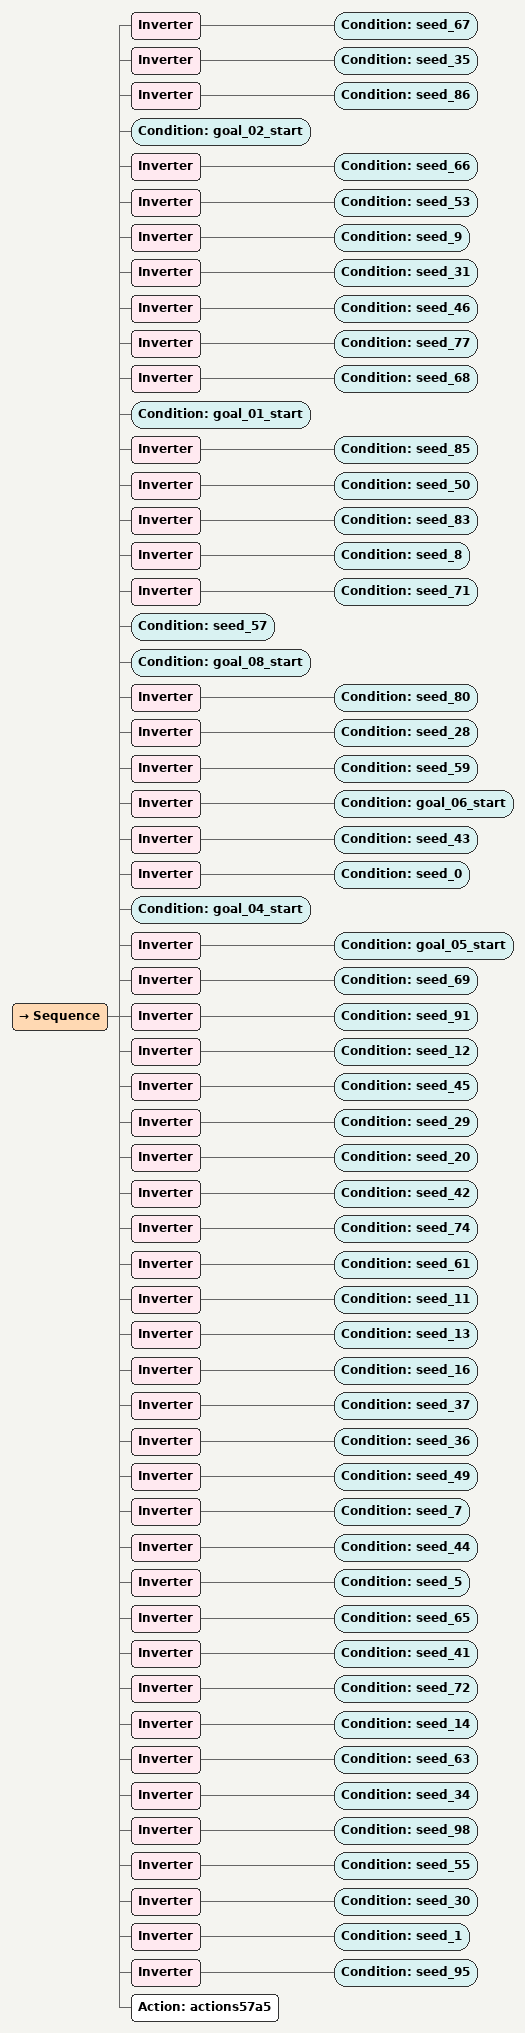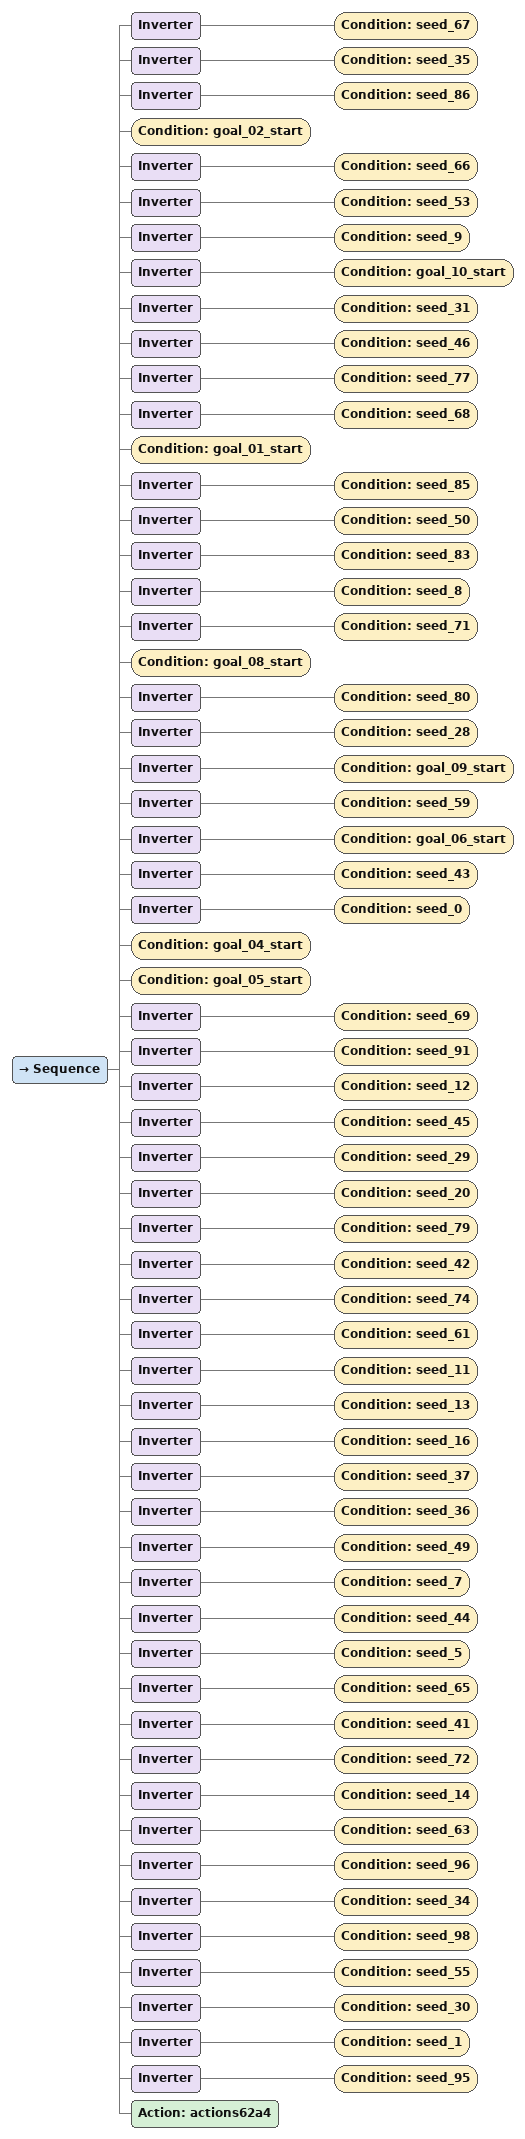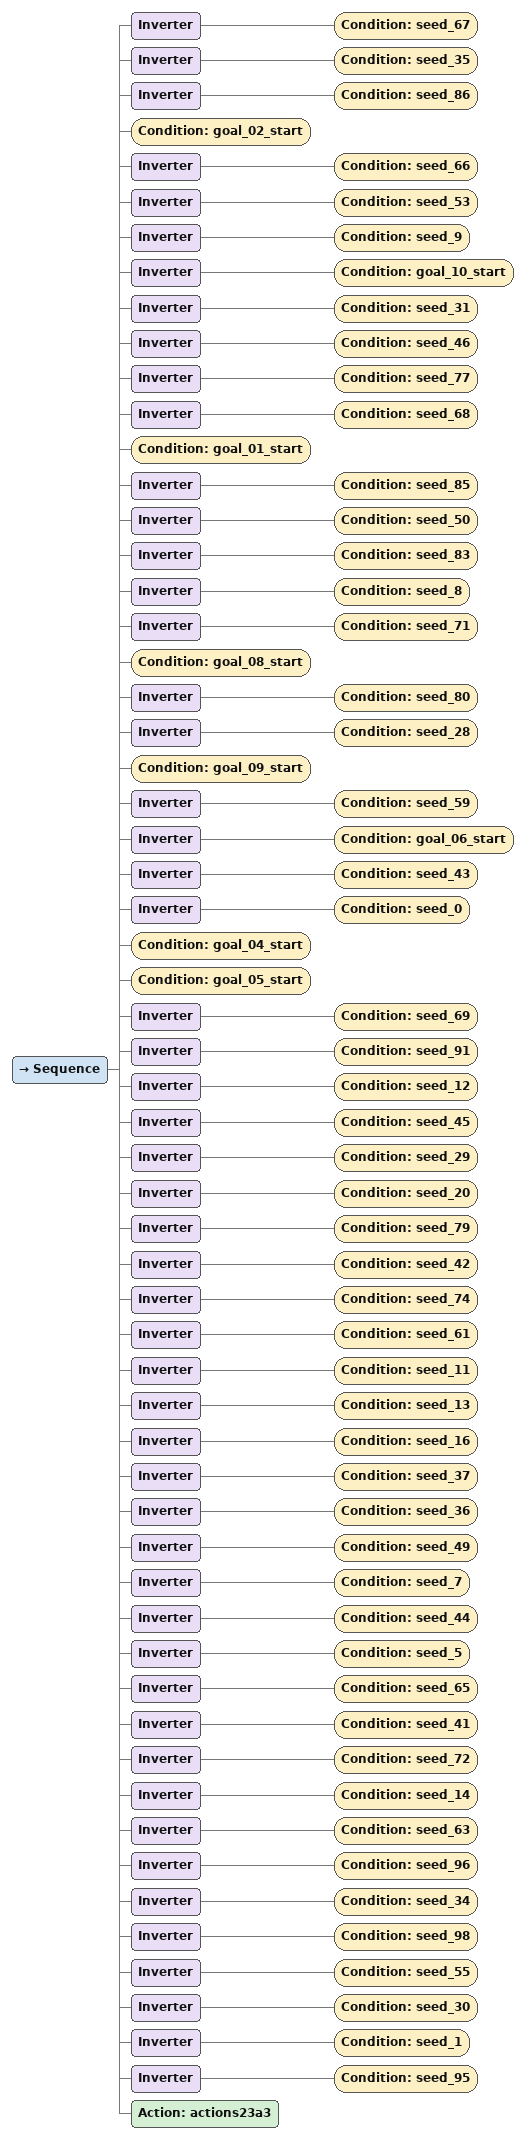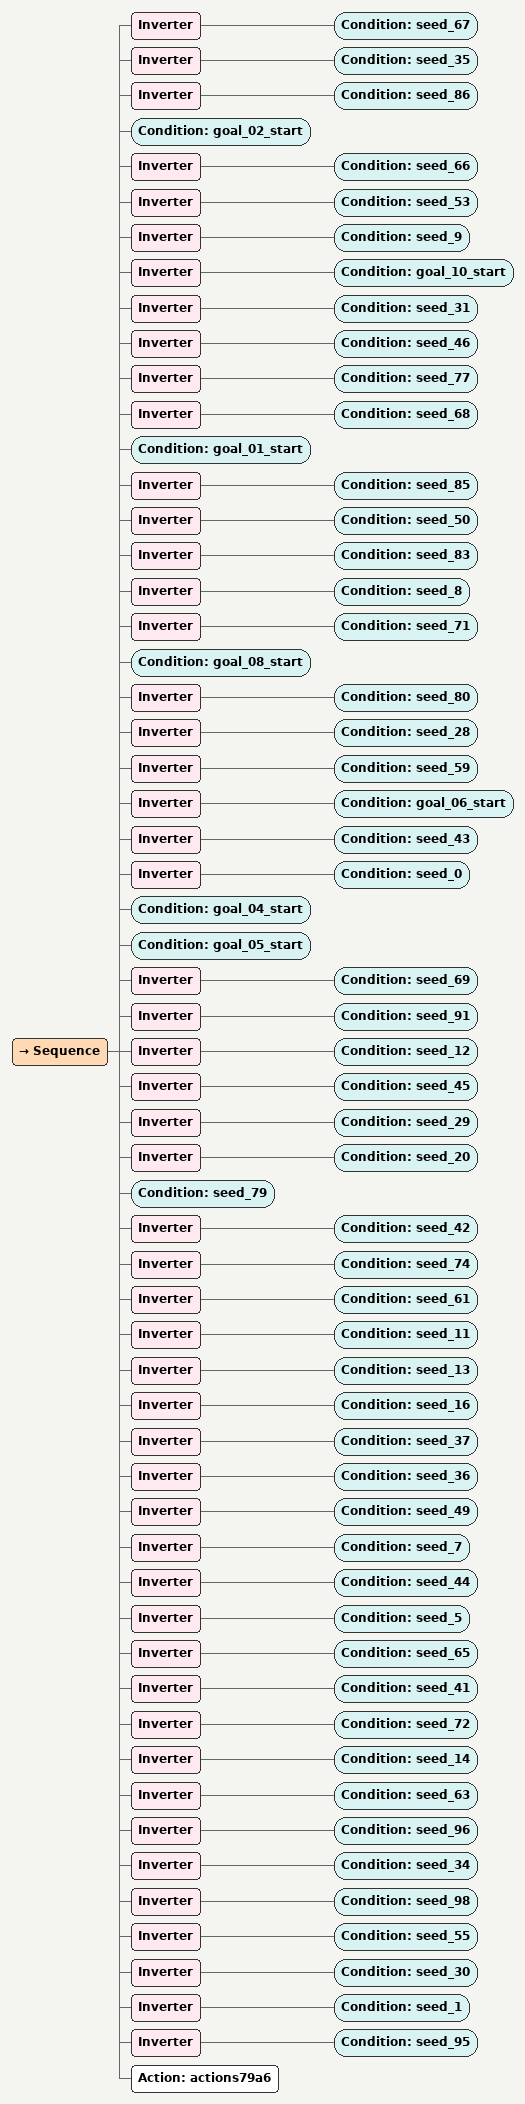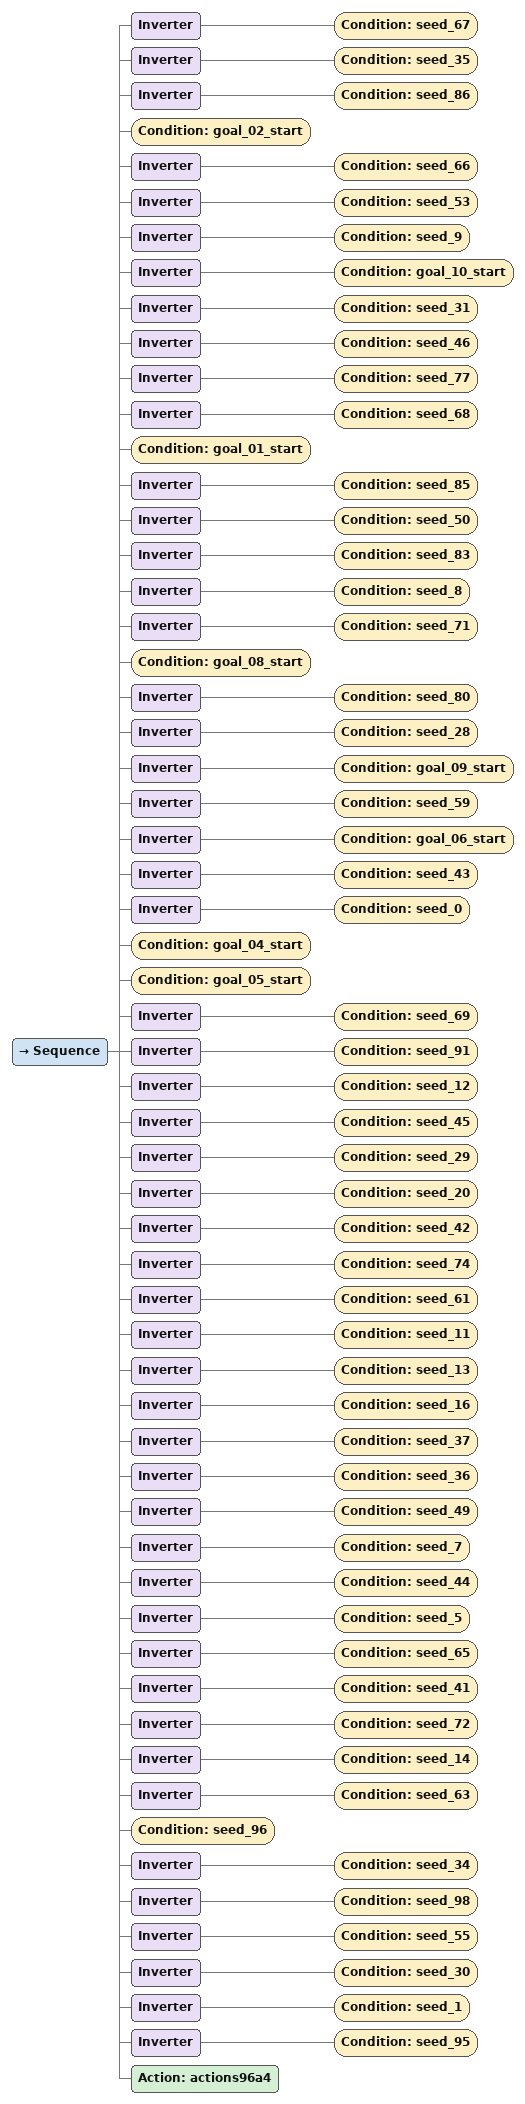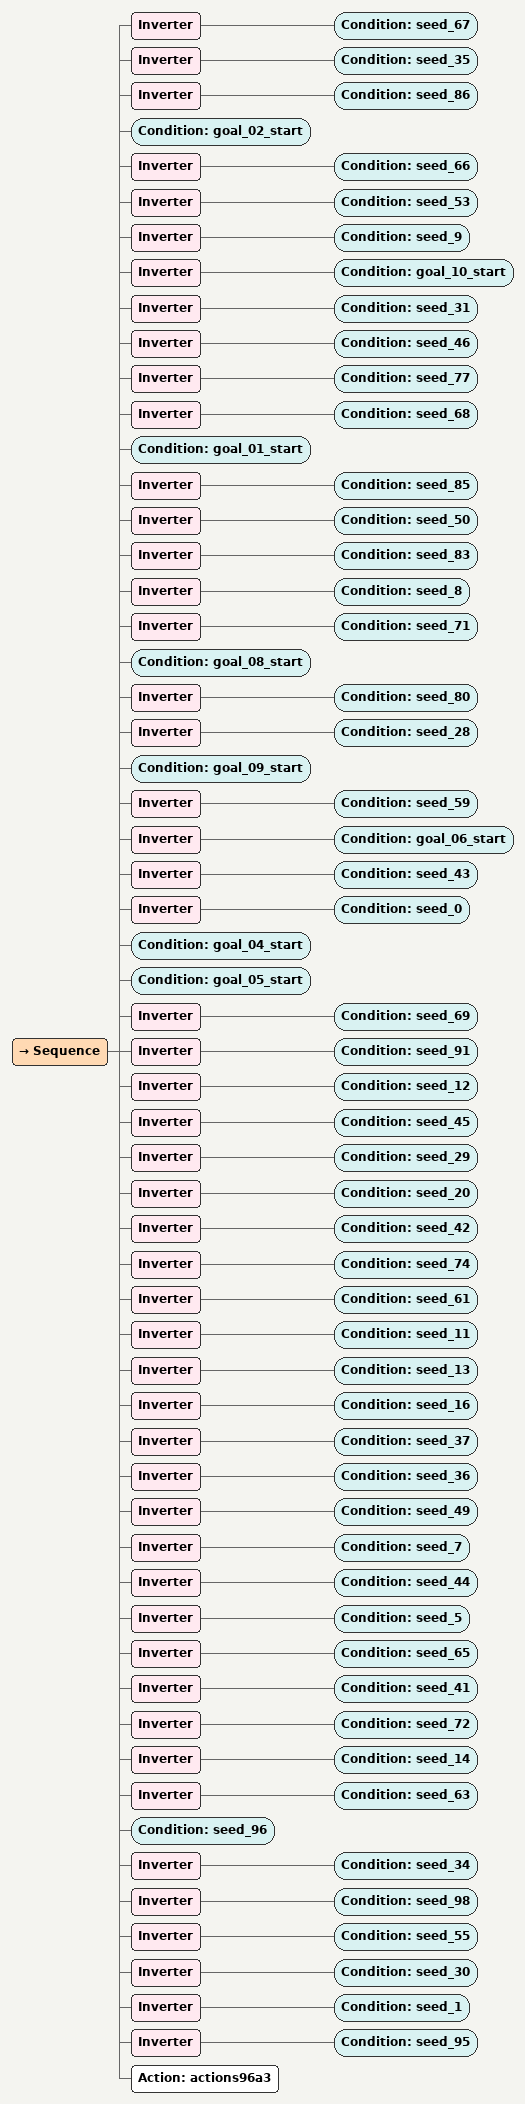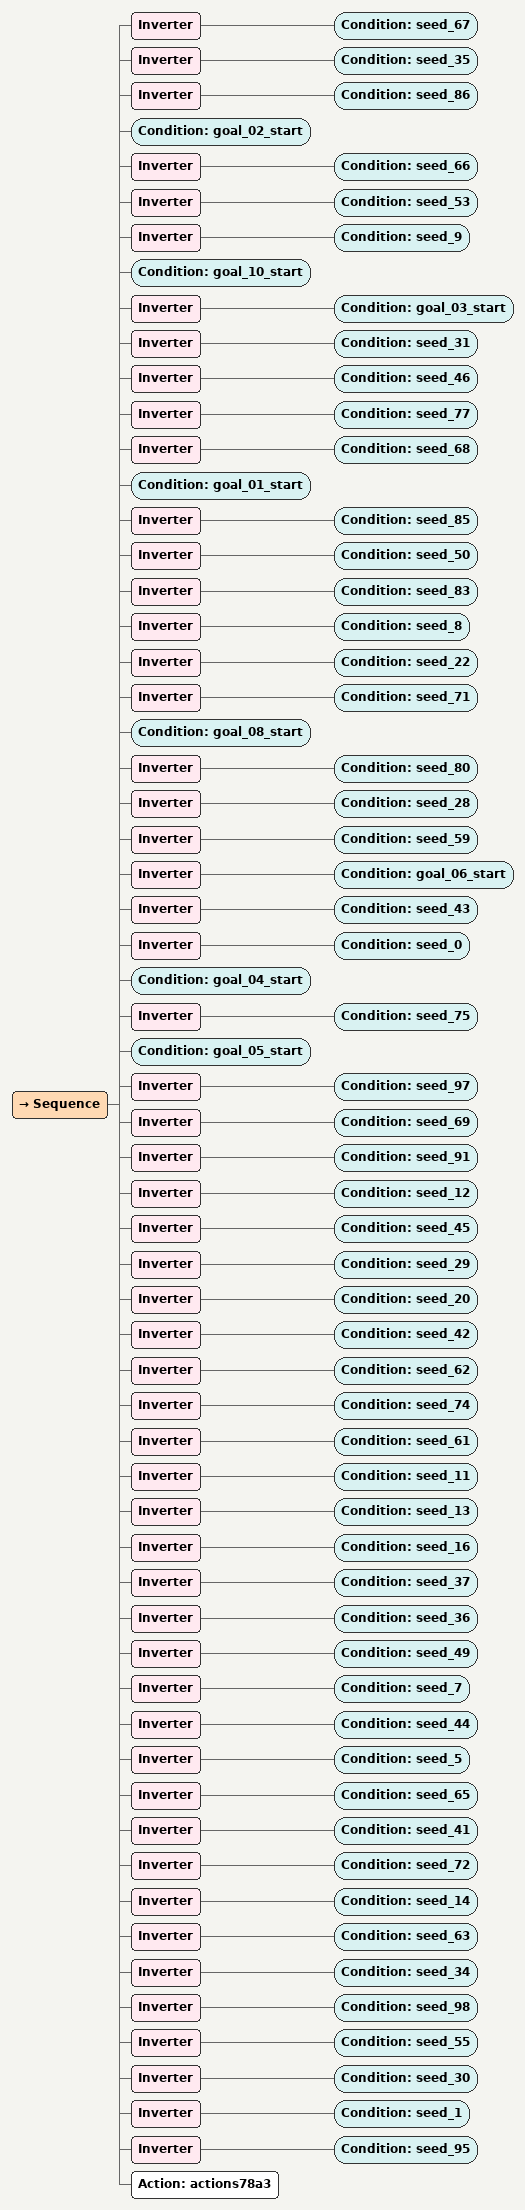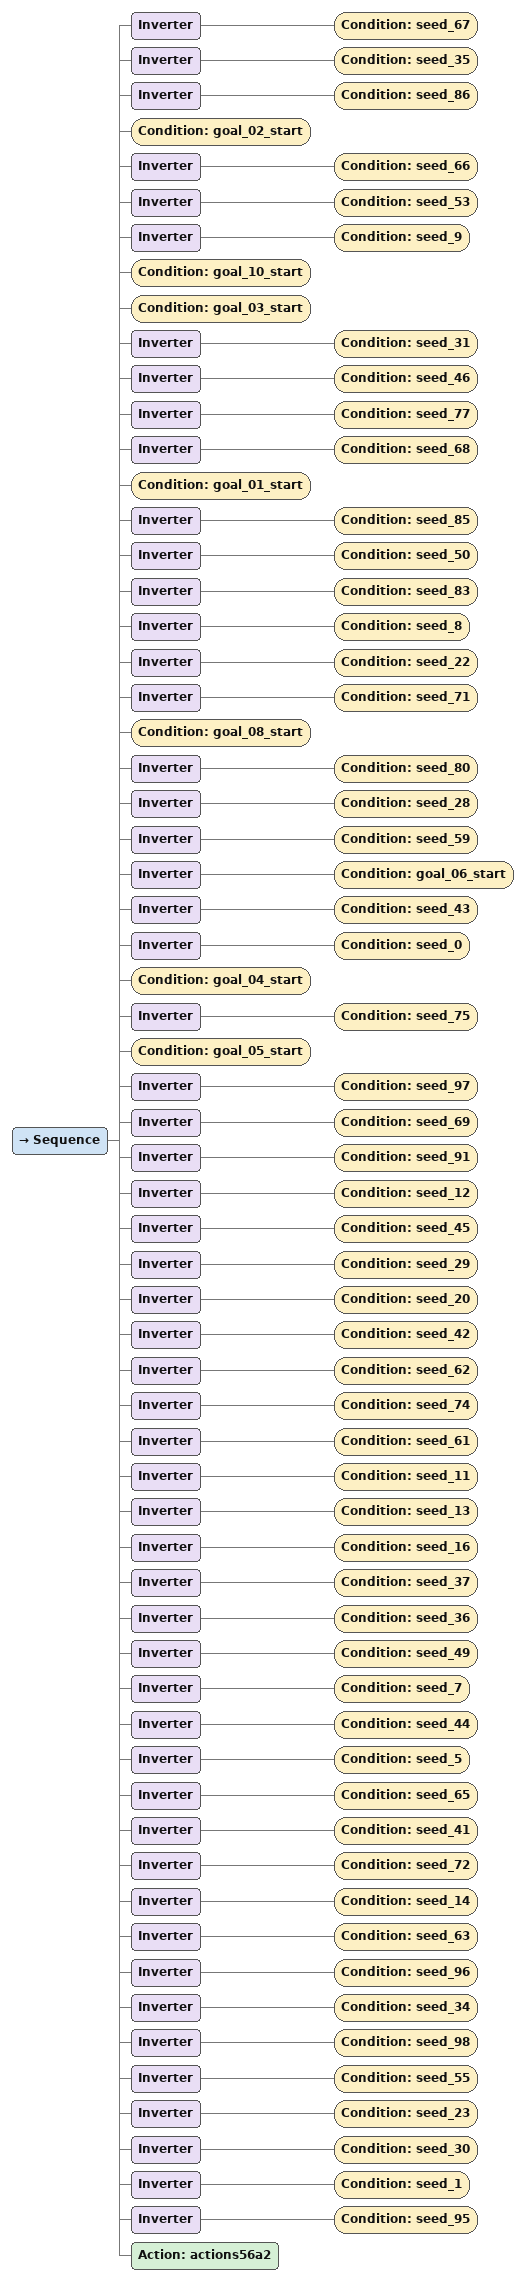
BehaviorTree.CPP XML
<Sequence>
  <Inverter>
    <Condition ID="seed_67"/>
  </Inverter>
  <Inverter>
    <Condition ID="seed_35"/>
  </Inverter>
  <Inverter>
    <Condition ID="seed_86"/>
  </Inverter>
  <Condition ID="goal_02_start"/>
  <Inverter>
    <Condition ID="seed_66"/>
  </Inverter>
  <Inverter>
    <Condition ID="seed_53"/>
  </Inverter>
  <Inverter>
    <Condition ID="seed_9"/>
  </Inverter>
  <Inverter>
    <Condition ID="seed_31"/>
  </Inverter>
  <Inverter>
    <Condition ID="seed_46"/>
  </Inverter>
  <Inverter>
    <Condition ID="seed_77"/>
  </Inverter>
  <Inverter>
    <Condition ID="seed_68"/>
  </Inverter>
  <Condition ID="goal_01_start"/>
  <Inverter>
    <Condition ID="seed_85"/>
  </Inverter>
  <Inverter>
    <Condition ID="seed_50"/>
  </Inverter>
  <Inverter>
    <Condition ID="seed_83"/>
  </Inverter>
  <Inverter>
    <Condition ID="seed_8"/>
  </Inverter>
  <Inverter>
    <Condition ID="seed_71"/>
  </Inverter>
  <Condition ID="seed_57"/>
  <Condition ID="goal_08_start"/>
  <Inverter>
    <Condition ID="seed_80"/>
  </Inverter>
  <Inverter>
    <Condition ID="seed_28"/>
  </Inverter>
  <Inverter>
    <Condition ID="seed_59"/>
  </Inverter>
  <Inverter>
    <Condition ID="goal_06_start"/>
  </Inverter>
  <Inverter>
    <Condition ID="seed_43"/>
  </Inverter>
  <Inverter>
    <Condition ID="seed_0"/>
  </Inverter>
  <Condition ID="goal_04_start"/>
  <Inverter>
    <Condition ID="goal_05_start"/>
  </Inverter>
  <Inverter>
    <Condition ID="seed_69"/>
  </Inverter>
  <Inverter>
    <Condition ID="seed_91"/>
  </Inverter>
  <Inverter>
    <Condition ID="seed_12"/>
  </Inverter>
  <Inverter>
    <Condition ID="seed_45"/>
  </Inverter>
  <Inverter>
    <Condition ID="seed_29"/>
  </Inverter>
  <Inverter>
    <Condition ID="seed_20"/>
  </Inverter>
  <Inverter>
    <Condition ID="seed_42"/>
  </Inverter>
  <Inverter>
    <Condition ID="seed_74"/>
  </Inverter>
  <Inverter>
    <Condition ID="seed_61"/>
  </Inverter>
  <Inverter>
    <Condition ID="seed_11"/>
  </Inverter>
  <Inverter>
    <Condition ID="seed_13"/>
  </Inverter>
  <Inverter>
    <Condition ID="seed_16"/>
  </Inverter>
  <Inverter>
    <Condition ID="seed_37"/>
  </Inverter>
  <Inverter>
    <Condition ID="seed_36"/>
  </Inverter>
  <Inverter>
    <Condition ID="seed_49"/>
  </Inverter>
  <Inverter>
    <Condition ID="seed_7"/>
  </Inverter>
  <Inverter>
    <Condition ID="seed_44"/>
  </Inverter>
  <Inverter>
    <Condition ID="seed_5"/>
  </Inverter>
  <Inverter>
    <Condition ID="seed_65"/>
  </Inverter>
  <Inverter>
    <Condition ID="seed_41"/>
  </Inverter>
  <Inverter>
    <Condition ID="seed_72"/>
  </Inverter>
  <Inverter>
    <Condition ID="seed_14"/>
  </Inverter>
  <Inverter>
    <Condition ID="seed_63"/>
  </Inverter>
  <Inverter>
    <Condition ID="seed_34"/>
  </Inverter>
  <Inverter>
    <Condition ID="seed_98"/>
  </Inverter>
  <Inverter>
    <Condition ID="seed_55"/>
  </Inverter>
  <Inverter>
    <Condition ID="seed_30"/>
  </Inverter>
  <Inverter>
    <Condition ID="seed_1"/>
  </Inverter>
  <Inverter>
    <Condition ID="seed_95"/>
  </Inverter>
  <Action ID="actions57a5"/>
</Sequence>

<Sequence>
  <Inverter>
    <Condition ID="seed_67"/>
  </Inverter>
  <Inverter>
    <Condition ID="seed_35"/>
  </Inverter>
  <Inverter>
    <Condition ID="seed_86"/>
  </Inverter>
  <Condition ID="goal_02_start"/>
  <Inverter>
    <Condition ID="seed_66"/>
  </Inverter>
  <Inverter>
    <Condition ID="seed_53"/>
  </Inverter>
  <Inverter>
    <Condition ID="seed_9"/>
  </Inverter>
  <Inverter>
    <Condition ID="goal_10_start"/>
  </Inverter>
  <Inverter>
    <Condition ID="seed_31"/>
  </Inverter>
  <Inverter>
    <Condition ID="seed_46"/>
  </Inverter>
  <Inverter>
    <Condition ID="seed_77"/>
  </Inverter>
  <Inverter>
    <Condition ID="seed_68"/>
  </Inverter>
  <Condition ID="goal_01_start"/>
  <Inverter>
    <Condition ID="seed_85"/>
  </Inverter>
  <Inverter>
    <Condition ID="seed_50"/>
  </Inverter>
  <Inverter>
    <Condition ID="seed_83"/>
  </Inverter>
  <Inverter>
    <Condition ID="seed_8"/>
  </Inverter>
  <Inverter>
    <Condition ID="seed_71"/>
  </Inverter>
  <Condition ID="goal_08_start"/>
  <Inverter>
    <Condition ID="seed_80"/>
  </Inverter>
  <Inverter>
    <Condition ID="seed_28"/>
  </Inverter>
  <Inverter>
    <Condition ID="goal_09_start"/>
  </Inverter>
  <Inverter>
    <Condition ID="seed_59"/>
  </Inverter>
  <Inverter>
    <Condition ID="goal_06_start"/>
  </Inverter>
  <Inverter>
    <Condition ID="seed_43"/>
  </Inverter>
  <Inverter>
    <Condition ID="seed_0"/>
  </Inverter>
  <Condition ID="goal_04_start"/>
  <Condition ID="goal_05_start"/>
  <Inverter>
    <Condition ID="seed_69"/>
  </Inverter>
  <Inverter>
    <Condition ID="seed_91"/>
  </Inverter>
  <Inverter>
    <Condition ID="seed_12"/>
  </Inverter>
  <Inverter>
    <Condition ID="seed_45"/>
  </Inverter>
  <Inverter>
    <Condition ID="seed_29"/>
  </Inverter>
  <Inverter>
    <Condition ID="seed_20"/>
  </Inverter>
  <Inverter>
    <Condition ID="seed_79"/>
  </Inverter>
  <Inverter>
    <Condition ID="seed_42"/>
  </Inverter>
  <Inverter>
    <Condition ID="seed_74"/>
  </Inverter>
  <Inverter>
    <Condition ID="seed_61"/>
  </Inverter>
  <Inverter>
    <Condition ID="seed_11"/>
  </Inverter>
  <Inverter>
    <Condition ID="seed_13"/>
  </Inverter>
  <Inverter>
    <Condition ID="seed_16"/>
  </Inverter>
  <Inverter>
    <Condition ID="seed_37"/>
  </Inverter>
  <Inverter>
    <Condition ID="seed_36"/>
  </Inverter>
  <Inverter>
    <Condition ID="seed_49"/>
  </Inverter>
  <Inverter>
    <Condition ID="seed_7"/>
  </Inverter>
  <Inverter>
    <Condition ID="seed_44"/>
  </Inverter>
  <Inverter>
    <Condition ID="seed_5"/>
  </Inverter>
  <Inverter>
    <Condition ID="seed_65"/>
  </Inverter>
  <Inverter>
    <Condition ID="seed_41"/>
  </Inverter>
  <Inverter>
    <Condition ID="seed_72"/>
  </Inverter>
  <Inverter>
    <Condition ID="seed_14"/>
  </Inverter>
  <Inverter>
    <Condition ID="seed_63"/>
  </Inverter>
  <Inverter>
    <Condition ID="seed_96"/>
  </Inverter>
  <Inverter>
    <Condition ID="seed_34"/>
  </Inverter>
  <Inverter>
    <Condition ID="seed_98"/>
  </Inverter>
  <Inverter>
    <Condition ID="seed_55"/>
  </Inverter>
  <Inverter>
    <Condition ID="seed_30"/>
  </Inverter>
  <Inverter>
    <Condition ID="seed_1"/>
  </Inverter>
  <Inverter>
    <Condition ID="seed_95"/>
  </Inverter>
  <Action ID="actions62a4"/>
</Sequence>

<Sequence>
  <Inverter>
    <Condition ID="seed_67"/>
  </Inverter>
  <Inverter>
    <Condition ID="seed_35"/>
  </Inverter>
  <Inverter>
    <Condition ID="seed_86"/>
  </Inverter>
  <Condition ID="goal_02_start"/>
  <Inverter>
    <Condition ID="seed_66"/>
  </Inverter>
  <Inverter>
    <Condition ID="seed_53"/>
  </Inverter>
  <Inverter>
    <Condition ID="seed_9"/>
  </Inverter>
  <Inverter>
    <Condition ID="goal_10_start"/>
  </Inverter>
  <Inverter>
    <Condition ID="seed_31"/>
  </Inverter>
  <Inverter>
    <Condition ID="seed_46"/>
  </Inverter>
  <Inverter>
    <Condition ID="seed_77"/>
  </Inverter>
  <Inverter>
    <Condition ID="seed_68"/>
  </Inverter>
  <Condition ID="goal_01_start"/>
  <Inverter>
    <Condition ID="seed_85"/>
  </Inverter>
  <Inverter>
    <Condition ID="seed_50"/>
  </Inverter>
  <Inverter>
    <Condition ID="seed_83"/>
  </Inverter>
  <Inverter>
    <Condition ID="seed_8"/>
  </Inverter>
  <Inverter>
    <Condition ID="seed_71"/>
  </Inverter>
  <Condition ID="goal_08_start"/>
  <Inverter>
    <Condition ID="seed_80"/>
  </Inverter>
  <Inverter>
    <Condition ID="seed_28"/>
  </Inverter>
  <Condition ID="goal_09_start"/>
  <Inverter>
    <Condition ID="seed_59"/>
  </Inverter>
  <Inverter>
    <Condition ID="goal_06_start"/>
  </Inverter>
  <Inverter>
    <Condition ID="seed_43"/>
  </Inverter>
  <Inverter>
    <Condition ID="seed_0"/>
  </Inverter>
  <Condition ID="goal_04_start"/>
  <Condition ID="goal_05_start"/>
  <Inverter>
    <Condition ID="seed_69"/>
  </Inverter>
  <Inverter>
    <Condition ID="seed_91"/>
  </Inverter>
  <Inverter>
    <Condition ID="seed_12"/>
  </Inverter>
  <Inverter>
    <Condition ID="seed_45"/>
  </Inverter>
  <Inverter>
    <Condition ID="seed_29"/>
  </Inverter>
  <Inverter>
    <Condition ID="seed_20"/>
  </Inverter>
  <Inverter>
    <Condition ID="seed_79"/>
  </Inverter>
  <Inverter>
    <Condition ID="seed_42"/>
  </Inverter>
  <Inverter>
    <Condition ID="seed_74"/>
  </Inverter>
  <Inverter>
    <Condition ID="seed_61"/>
  </Inverter>
  <Inverter>
    <Condition ID="seed_11"/>
  </Inverter>
  <Inverter>
    <Condition ID="seed_13"/>
  </Inverter>
  <Inverter>
    <Condition ID="seed_16"/>
  </Inverter>
  <Inverter>
    <Condition ID="seed_37"/>
  </Inverter>
  <Inverter>
    <Condition ID="seed_36"/>
  </Inverter>
  <Inverter>
    <Condition ID="seed_49"/>
  </Inverter>
  <Inverter>
    <Condition ID="seed_7"/>
  </Inverter>
  <Inverter>
    <Condition ID="seed_44"/>
  </Inverter>
  <Inverter>
    <Condition ID="seed_5"/>
  </Inverter>
  <Inverter>
    <Condition ID="seed_65"/>
  </Inverter>
  <Inverter>
    <Condition ID="seed_41"/>
  </Inverter>
  <Inverter>
    <Condition ID="seed_72"/>
  </Inverter>
  <Inverter>
    <Condition ID="seed_14"/>
  </Inverter>
  <Inverter>
    <Condition ID="seed_63"/>
  </Inverter>
  <Inverter>
    <Condition ID="seed_96"/>
  </Inverter>
  <Inverter>
    <Condition ID="seed_34"/>
  </Inverter>
  <Inverter>
    <Condition ID="seed_98"/>
  </Inverter>
  <Inverter>
    <Condition ID="seed_55"/>
  </Inverter>
  <Inverter>
    <Condition ID="seed_30"/>
  </Inverter>
  <Inverter>
    <Condition ID="seed_1"/>
  </Inverter>
  <Inverter>
    <Condition ID="seed_95"/>
  </Inverter>
  <Action ID="actions23a3"/>
</Sequence>

<Sequence>
  <Inverter>
    <Condition ID="seed_67"/>
  </Inverter>
  <Inverter>
    <Condition ID="seed_35"/>
  </Inverter>
  <Inverter>
    <Condition ID="seed_86"/>
  </Inverter>
  <Condition ID="goal_02_start"/>
  <Inverter>
    <Condition ID="seed_66"/>
  </Inverter>
  <Inverter>
    <Condition ID="seed_53"/>
  </Inverter>
  <Inverter>
    <Condition ID="seed_9"/>
  </Inverter>
  <Inverter>
    <Condition ID="goal_10_start"/>
  </Inverter>
  <Inverter>
    <Condition ID="seed_31"/>
  </Inverter>
  <Inverter>
    <Condition ID="seed_46"/>
  </Inverter>
  <Inverter>
    <Condition ID="seed_77"/>
  </Inverter>
  <Inverter>
    <Condition ID="seed_68"/>
  </Inverter>
  <Condition ID="goal_01_start"/>
  <Inverter>
    <Condition ID="seed_85"/>
  </Inverter>
  <Inverter>
    <Condition ID="seed_50"/>
  </Inverter>
  <Inverter>
    <Condition ID="seed_83"/>
  </Inverter>
  <Inverter>
    <Condition ID="seed_8"/>
  </Inverter>
  <Inverter>
    <Condition ID="seed_71"/>
  </Inverter>
  <Condition ID="goal_08_start"/>
  <Inverter>
    <Condition ID="seed_80"/>
  </Inverter>
  <Inverter>
    <Condition ID="seed_28"/>
  </Inverter>
  <Inverter>
    <Condition ID="seed_59"/>
  </Inverter>
  <Inverter>
    <Condition ID="goal_06_start"/>
  </Inverter>
  <Inverter>
    <Condition ID="seed_43"/>
  </Inverter>
  <Inverter>
    <Condition ID="seed_0"/>
  </Inverter>
  <Condition ID="goal_04_start"/>
  <Condition ID="goal_05_start"/>
  <Inverter>
    <Condition ID="seed_69"/>
  </Inverter>
  <Inverter>
    <Condition ID="seed_91"/>
  </Inverter>
  <Inverter>
    <Condition ID="seed_12"/>
  </Inverter>
  <Inverter>
    <Condition ID="seed_45"/>
  </Inverter>
  <Inverter>
    <Condition ID="seed_29"/>
  </Inverter>
  <Inverter>
    <Condition ID="seed_20"/>
  </Inverter>
  <Condition ID="seed_79"/>
  <Inverter>
    <Condition ID="seed_42"/>
  </Inverter>
  <Inverter>
    <Condition ID="seed_74"/>
  </Inverter>
  <Inverter>
    <Condition ID="seed_61"/>
  </Inverter>
  <Inverter>
    <Condition ID="seed_11"/>
  </Inverter>
  <Inverter>
    <Condition ID="seed_13"/>
  </Inverter>
  <Inverter>
    <Condition ID="seed_16"/>
  </Inverter>
  <Inverter>
    <Condition ID="seed_37"/>
  </Inverter>
  <Inverter>
    <Condition ID="seed_36"/>
  </Inverter>
  <Inverter>
    <Condition ID="seed_49"/>
  </Inverter>
  <Inverter>
    <Condition ID="seed_7"/>
  </Inverter>
  <Inverter>
    <Condition ID="seed_44"/>
  </Inverter>
  <Inverter>
    <Condition ID="seed_5"/>
  </Inverter>
  <Inverter>
    <Condition ID="seed_65"/>
  </Inverter>
  <Inverter>
    <Condition ID="seed_41"/>
  </Inverter>
  <Inverter>
    <Condition ID="seed_72"/>
  </Inverter>
  <Inverter>
    <Condition ID="seed_14"/>
  </Inverter>
  <Inverter>
    <Condition ID="seed_63"/>
  </Inverter>
  <Inverter>
    <Condition ID="seed_96"/>
  </Inverter>
  <Inverter>
    <Condition ID="seed_34"/>
  </Inverter>
  <Inverter>
    <Condition ID="seed_98"/>
  </Inverter>
  <Inverter>
    <Condition ID="seed_55"/>
  </Inverter>
  <Inverter>
    <Condition ID="seed_30"/>
  </Inverter>
  <Inverter>
    <Condition ID="seed_1"/>
  </Inverter>
  <Inverter>
    <Condition ID="seed_95"/>
  </Inverter>
  <Action ID="actions79a6"/>
</Sequence>

<Sequence>
  <Inverter>
    <Condition ID="seed_67"/>
  </Inverter>
  <Inverter>
    <Condition ID="seed_35"/>
  </Inverter>
  <Inverter>
    <Condition ID="seed_86"/>
  </Inverter>
  <Condition ID="goal_02_start"/>
  <Inverter>
    <Condition ID="seed_66"/>
  </Inverter>
  <Inverter>
    <Condition ID="seed_53"/>
  </Inverter>
  <Inverter>
    <Condition ID="seed_9"/>
  </Inverter>
  <Inverter>
    <Condition ID="goal_10_start"/>
  </Inverter>
  <Inverter>
    <Condition ID="seed_31"/>
  </Inverter>
  <Inverter>
    <Condition ID="seed_46"/>
  </Inverter>
  <Inverter>
    <Condition ID="seed_77"/>
  </Inverter>
  <Inverter>
    <Condition ID="seed_68"/>
  </Inverter>
  <Condition ID="goal_01_start"/>
  <Inverter>
    <Condition ID="seed_85"/>
  </Inverter>
  <Inverter>
    <Condition ID="seed_50"/>
  </Inverter>
  <Inverter>
    <Condition ID="seed_83"/>
  </Inverter>
  <Inverter>
    <Condition ID="seed_8"/>
  </Inverter>
  <Inverter>
    <Condition ID="seed_71"/>
  </Inverter>
  <Condition ID="goal_08_start"/>
  <Inverter>
    <Condition ID="seed_80"/>
  </Inverter>
  <Inverter>
    <Condition ID="seed_28"/>
  </Inverter>
  <Inverter>
    <Condition ID="goal_09_start"/>
  </Inverter>
  <Inverter>
    <Condition ID="seed_59"/>
  </Inverter>
  <Inverter>
    <Condition ID="goal_06_start"/>
  </Inverter>
  <Inverter>
    <Condition ID="seed_43"/>
  </Inverter>
  <Inverter>
    <Condition ID="seed_0"/>
  </Inverter>
  <Condition ID="goal_04_start"/>
  <Condition ID="goal_05_start"/>
  <Inverter>
    <Condition ID="seed_69"/>
  </Inverter>
  <Inverter>
    <Condition ID="seed_91"/>
  </Inverter>
  <Inverter>
    <Condition ID="seed_12"/>
  </Inverter>
  <Inverter>
    <Condition ID="seed_45"/>
  </Inverter>
  <Inverter>
    <Condition ID="seed_29"/>
  </Inverter>
  <Inverter>
    <Condition ID="seed_20"/>
  </Inverter>
  <Inverter>
    <Condition ID="seed_42"/>
  </Inverter>
  <Inverter>
    <Condition ID="seed_74"/>
  </Inverter>
  <Inverter>
    <Condition ID="seed_61"/>
  </Inverter>
  <Inverter>
    <Condition ID="seed_11"/>
  </Inverter>
  <Inverter>
    <Condition ID="seed_13"/>
  </Inverter>
  <Inverter>
    <Condition ID="seed_16"/>
  </Inverter>
  <Inverter>
    <Condition ID="seed_37"/>
  </Inverter>
  <Inverter>
    <Condition ID="seed_36"/>
  </Inverter>
  <Inverter>
    <Condition ID="seed_49"/>
  </Inverter>
  <Inverter>
    <Condition ID="seed_7"/>
  </Inverter>
  <Inverter>
    <Condition ID="seed_44"/>
  </Inverter>
  <Inverter>
    <Condition ID="seed_5"/>
  </Inverter>
  <Inverter>
    <Condition ID="seed_65"/>
  </Inverter>
  <Inverter>
    <Condition ID="seed_41"/>
  </Inverter>
  <Inverter>
    <Condition ID="seed_72"/>
  </Inverter>
  <Inverter>
    <Condition ID="seed_14"/>
  </Inverter>
  <Inverter>
    <Condition ID="seed_63"/>
  </Inverter>
  <Condition ID="seed_96"/>
  <Inverter>
    <Condition ID="seed_34"/>
  </Inverter>
  <Inverter>
    <Condition ID="seed_98"/>
  </Inverter>
  <Inverter>
    <Condition ID="seed_55"/>
  </Inverter>
  <Inverter>
    <Condition ID="seed_30"/>
  </Inverter>
  <Inverter>
    <Condition ID="seed_1"/>
  </Inverter>
  <Inverter>
    <Condition ID="seed_95"/>
  </Inverter>
  <Action ID="actions96a4"/>
</Sequence>

<Sequence>
  <Inverter>
    <Condition ID="seed_67"/>
  </Inverter>
  <Inverter>
    <Condition ID="seed_35"/>
  </Inverter>
  <Inverter>
    <Condition ID="seed_86"/>
  </Inverter>
  <Condition ID="goal_02_start"/>
  <Inverter>
    <Condition ID="seed_66"/>
  </Inverter>
  <Inverter>
    <Condition ID="seed_53"/>
  </Inverter>
  <Inverter>
    <Condition ID="seed_9"/>
  </Inverter>
  <Inverter>
    <Condition ID="goal_10_start"/>
  </Inverter>
  <Inverter>
    <Condition ID="seed_31"/>
  </Inverter>
  <Inverter>
    <Condition ID="seed_46"/>
  </Inverter>
  <Inverter>
    <Condition ID="seed_77"/>
  </Inverter>
  <Inverter>
    <Condition ID="seed_68"/>
  </Inverter>
  <Condition ID="goal_01_start"/>
  <Inverter>
    <Condition ID="seed_85"/>
  </Inverter>
  <Inverter>
    <Condition ID="seed_50"/>
  </Inverter>
  <Inverter>
    <Condition ID="seed_83"/>
  </Inverter>
  <Inverter>
    <Condition ID="seed_8"/>
  </Inverter>
  <Inverter>
    <Condition ID="seed_71"/>
  </Inverter>
  <Condition ID="goal_08_start"/>
  <Inverter>
    <Condition ID="seed_80"/>
  </Inverter>
  <Inverter>
    <Condition ID="seed_28"/>
  </Inverter>
  <Condition ID="goal_09_start"/>
  <Inverter>
    <Condition ID="seed_59"/>
  </Inverter>
  <Inverter>
    <Condition ID="goal_06_start"/>
  </Inverter>
  <Inverter>
    <Condition ID="seed_43"/>
  </Inverter>
  <Inverter>
    <Condition ID="seed_0"/>
  </Inverter>
  <Condition ID="goal_04_start"/>
  <Condition ID="goal_05_start"/>
  <Inverter>
    <Condition ID="seed_69"/>
  </Inverter>
  <Inverter>
    <Condition ID="seed_91"/>
  </Inverter>
  <Inverter>
    <Condition ID="seed_12"/>
  </Inverter>
  <Inverter>
    <Condition ID="seed_45"/>
  </Inverter>
  <Inverter>
    <Condition ID="seed_29"/>
  </Inverter>
  <Inverter>
    <Condition ID="seed_20"/>
  </Inverter>
  <Inverter>
    <Condition ID="seed_42"/>
  </Inverter>
  <Inverter>
    <Condition ID="seed_74"/>
  </Inverter>
  <Inverter>
    <Condition ID="seed_61"/>
  </Inverter>
  <Inverter>
    <Condition ID="seed_11"/>
  </Inverter>
  <Inverter>
    <Condition ID="seed_13"/>
  </Inverter>
  <Inverter>
    <Condition ID="seed_16"/>
  </Inverter>
  <Inverter>
    <Condition ID="seed_37"/>
  </Inverter>
  <Inverter>
    <Condition ID="seed_36"/>
  </Inverter>
  <Inverter>
    <Condition ID="seed_49"/>
  </Inverter>
  <Inverter>
    <Condition ID="seed_7"/>
  </Inverter>
  <Inverter>
    <Condition ID="seed_44"/>
  </Inverter>
  <Inverter>
    <Condition ID="seed_5"/>
  </Inverter>
  <Inverter>
    <Condition ID="seed_65"/>
  </Inverter>
  <Inverter>
    <Condition ID="seed_41"/>
  </Inverter>
  <Inverter>
    <Condition ID="seed_72"/>
  </Inverter>
  <Inverter>
    <Condition ID="seed_14"/>
  </Inverter>
  <Inverter>
    <Condition ID="seed_63"/>
  </Inverter>
  <Condition ID="seed_96"/>
  <Inverter>
    <Condition ID="seed_34"/>
  </Inverter>
  <Inverter>
    <Condition ID="seed_98"/>
  </Inverter>
  <Inverter>
    <Condition ID="seed_55"/>
  </Inverter>
  <Inverter>
    <Condition ID="seed_30"/>
  </Inverter>
  <Inverter>
    <Condition ID="seed_1"/>
  </Inverter>
  <Inverter>
    <Condition ID="seed_95"/>
  </Inverter>
  <Action ID="actions96a3"/>
</Sequence>

<Sequence>
  <Inverter>
    <Condition ID="seed_67"/>
  </Inverter>
  <Inverter>
    <Condition ID="seed_35"/>
  </Inverter>
  <Inverter>
    <Condition ID="seed_86"/>
  </Inverter>
  <Condition ID="goal_02_start"/>
  <Inverter>
    <Condition ID="seed_66"/>
  </Inverter>
  <Inverter>
    <Condition ID="seed_53"/>
  </Inverter>
  <Inverter>
    <Condition ID="seed_9"/>
  </Inverter>
  <Condition ID="goal_10_start"/>
  <Inverter>
    <Condition ID="goal_03_start"/>
  </Inverter>
  <Inverter>
    <Condition ID="seed_31"/>
  </Inverter>
  <Inverter>
    <Condition ID="seed_46"/>
  </Inverter>
  <Inverter>
    <Condition ID="seed_77"/>
  </Inverter>
  <Inverter>
    <Condition ID="seed_68"/>
  </Inverter>
  <Condition ID="goal_01_start"/>
  <Inverter>
    <Condition ID="seed_85"/>
  </Inverter>
  <Inverter>
    <Condition ID="seed_50"/>
  </Inverter>
  <Inverter>
    <Condition ID="seed_83"/>
  </Inverter>
  <Inverter>
    <Condition ID="seed_8"/>
  </Inverter>
  <Inverter>
    <Condition ID="seed_22"/>
  </Inverter>
  <Inverter>
    <Condition ID="seed_71"/>
  </Inverter>
  <Condition ID="goal_08_start"/>
  <Inverter>
    <Condition ID="seed_80"/>
  </Inverter>
  <Inverter>
    <Condition ID="seed_28"/>
  </Inverter>
  <Inverter>
    <Condition ID="seed_59"/>
  </Inverter>
  <Inverter>
    <Condition ID="goal_06_start"/>
  </Inverter>
  <Inverter>
    <Condition ID="seed_43"/>
  </Inverter>
  <Inverter>
    <Condition ID="seed_0"/>
  </Inverter>
  <Condition ID="goal_04_start"/>
  <Inverter>
    <Condition ID="seed_75"/>
  </Inverter>
  <Condition ID="goal_05_start"/>
  <Inverter>
    <Condition ID="seed_97"/>
  </Inverter>
  <Inverter>
    <Condition ID="seed_69"/>
  </Inverter>
  <Inverter>
    <Condition ID="seed_91"/>
  </Inverter>
  <Inverter>
    <Condition ID="seed_12"/>
  </Inverter>
  <Inverter>
    <Condition ID="seed_45"/>
  </Inverter>
  <Inverter>
    <Condition ID="seed_29"/>
  </Inverter>
  <Inverter>
    <Condition ID="seed_20"/>
  </Inverter>
  <Inverter>
    <Condition ID="seed_42"/>
  </Inverter>
  <Inverter>
    <Condition ID="seed_62"/>
  </Inverter>
  <Inverter>
    <Condition ID="seed_74"/>
  </Inverter>
  <Inverter>
    <Condition ID="seed_61"/>
  </Inverter>
  <Inverter>
    <Condition ID="seed_11"/>
  </Inverter>
  <Inverter>
    <Condition ID="seed_13"/>
  </Inverter>
  <Inverter>
    <Condition ID="seed_16"/>
  </Inverter>
  <Inverter>
    <Condition ID="seed_37"/>
  </Inverter>
  <Inverter>
    <Condition ID="seed_36"/>
  </Inverter>
  <Inverter>
    <Condition ID="seed_49"/>
  </Inverter>
  <Inverter>
    <Condition ID="seed_7"/>
  </Inverter>
  <Inverter>
    <Condition ID="seed_44"/>
  </Inverter>
  <Inverter>
    <Condition ID="seed_5"/>
  </Inverter>
  <Inverter>
    <Condition ID="seed_65"/>
  </Inverter>
  <Inverter>
    <Condition ID="seed_41"/>
  </Inverter>
  <Inverter>
    <Condition ID="seed_72"/>
  </Inverter>
  <Inverter>
    <Condition ID="seed_14"/>
  </Inverter>
  <Inverter>
    <Condition ID="seed_63"/>
  </Inverter>
  <Inverter>
    <Condition ID="seed_34"/>
  </Inverter>
  <Inverter>
    <Condition ID="seed_98"/>
  </Inverter>
  <Inverter>
    <Condition ID="seed_55"/>
  </Inverter>
  <Inverter>
    <Condition ID="seed_30"/>
  </Inverter>
  <Inverter>
    <Condition ID="seed_1"/>
  </Inverter>
  <Inverter>
    <Condition ID="seed_95"/>
  </Inverter>
  <Action ID="actions78a3"/>
</Sequence>

<Sequence>
  <Inverter>
    <Condition ID="seed_67"/>
  </Inverter>
  <Inverter>
    <Condition ID="seed_35"/>
  </Inverter>
  <Inverter>
    <Condition ID="seed_86"/>
  </Inverter>
  <Condition ID="goal_02_start"/>
  <Inverter>
    <Condition ID="seed_66"/>
  </Inverter>
  <Inverter>
    <Condition ID="seed_53"/>
  </Inverter>
  <Inverter>
    <Condition ID="seed_9"/>
  </Inverter>
  <Condition ID="goal_10_start"/>
  <Condition ID="goal_03_start"/>
  <Inverter>
    <Condition ID="seed_31"/>
  </Inverter>
  <Inverter>
    <Condition ID="seed_46"/>
  </Inverter>
  <Inverter>
    <Condition ID="seed_77"/>
  </Inverter>
  <Inverter>
    <Condition ID="seed_68"/>
  </Inverter>
  <Condition ID="goal_01_start"/>
  <Inverter>
    <Condition ID="seed_85"/>
  </Inverter>
  <Inverter>
    <Condition ID="seed_50"/>
  </Inverter>
  <Inverter>
    <Condition ID="seed_83"/>
  </Inverter>
  <Inverter>
    <Condition ID="seed_8"/>
  </Inverter>
  <Inverter>
    <Condition ID="seed_22"/>
  </Inverter>
  <Inverter>
    <Condition ID="seed_71"/>
  </Inverter>
  <Condition ID="goal_08_start"/>
  <Inverter>
    <Condition ID="seed_80"/>
  </Inverter>
  <Inverter>
    <Condition ID="seed_28"/>
  </Inverter>
  <Inverter>
    <Condition ID="seed_59"/>
  </Inverter>
  <Inverter>
    <Condition ID="goal_06_start"/>
  </Inverter>
  <Inverter>
    <Condition ID="seed_43"/>
  </Inverter>
  <Inverter>
    <Condition ID="seed_0"/>
  </Inverter>
  <Condition ID="goal_04_start"/>
  <Inverter>
    <Condition ID="seed_75"/>
  </Inverter>
  <Condition ID="goal_05_start"/>
  <Inverter>
    <Condition ID="seed_97"/>
  </Inverter>
  <Inverter>
    <Condition ID="seed_69"/>
  </Inverter>
  <Inverter>
    <Condition ID="seed_91"/>
  </Inverter>
  <Inverter>
    <Condition ID="seed_12"/>
  </Inverter>
  <Inverter>
    <Condition ID="seed_45"/>
  </Inverter>
  <Inverter>
    <Condition ID="seed_29"/>
  </Inverter>
  <Inverter>
    <Condition ID="seed_20"/>
  </Inverter>
  <Inverter>
    <Condition ID="seed_42"/>
  </Inverter>
  <Inverter>
    <Condition ID="seed_62"/>
  </Inverter>
  <Inverter>
    <Condition ID="seed_74"/>
  </Inverter>
  <Inverter>
    <Condition ID="seed_61"/>
  </Inverter>
  <Inverter>
    <Condition ID="seed_11"/>
  </Inverter>
  <Inverter>
    <Condition ID="seed_13"/>
  </Inverter>
  <Inverter>
    <Condition ID="seed_16"/>
  </Inverter>
  <Inverter>
    <Condition ID="seed_37"/>
  </Inverter>
  <Inverter>
    <Condition ID="seed_36"/>
  </Inverter>
  <Inverter>
    <Condition ID="seed_49"/>
  </Inverter>
  <Inverter>
    <Condition ID="seed_7"/>
  </Inverter>
  <Inverter>
    <Condition ID="seed_44"/>
  </Inverter>
  <Inverter>
    <Condition ID="seed_5"/>
  </Inverter>
  <Inverter>
    <Condition ID="seed_65"/>
  </Inverter>
  <Inverter>
    <Condition ID="seed_41"/>
  </Inverter>
  <Inverter>
    <Condition ID="seed_72"/>
  </Inverter>
  <Inverter>
    <Condition ID="seed_14"/>
  </Inverter>
  <Inverter>
    <Condition ID="seed_63"/>
  </Inverter>
  <Inverter>
    <Condition ID="seed_96"/>
  </Inverter>
  <Inverter>
    <Condition ID="seed_34"/>
  </Inverter>
  <Inverter>
    <Condition ID="seed_98"/>
  </Inverter>
  <Inverter>
    <Condition ID="seed_55"/>
  </Inverter>
  <Inverter>
    <Condition ID="seed_23"/>
  </Inverter>
  <Inverter>
    <Condition ID="seed_30"/>
  </Inverter>
  <Inverter>
    <Condition ID="seed_1"/>
  </Inverter>
  <Inverter>
    <Condition ID="seed_95"/>
  </Inverter>
  <Action ID="actions56a2"/>
</Sequence>
